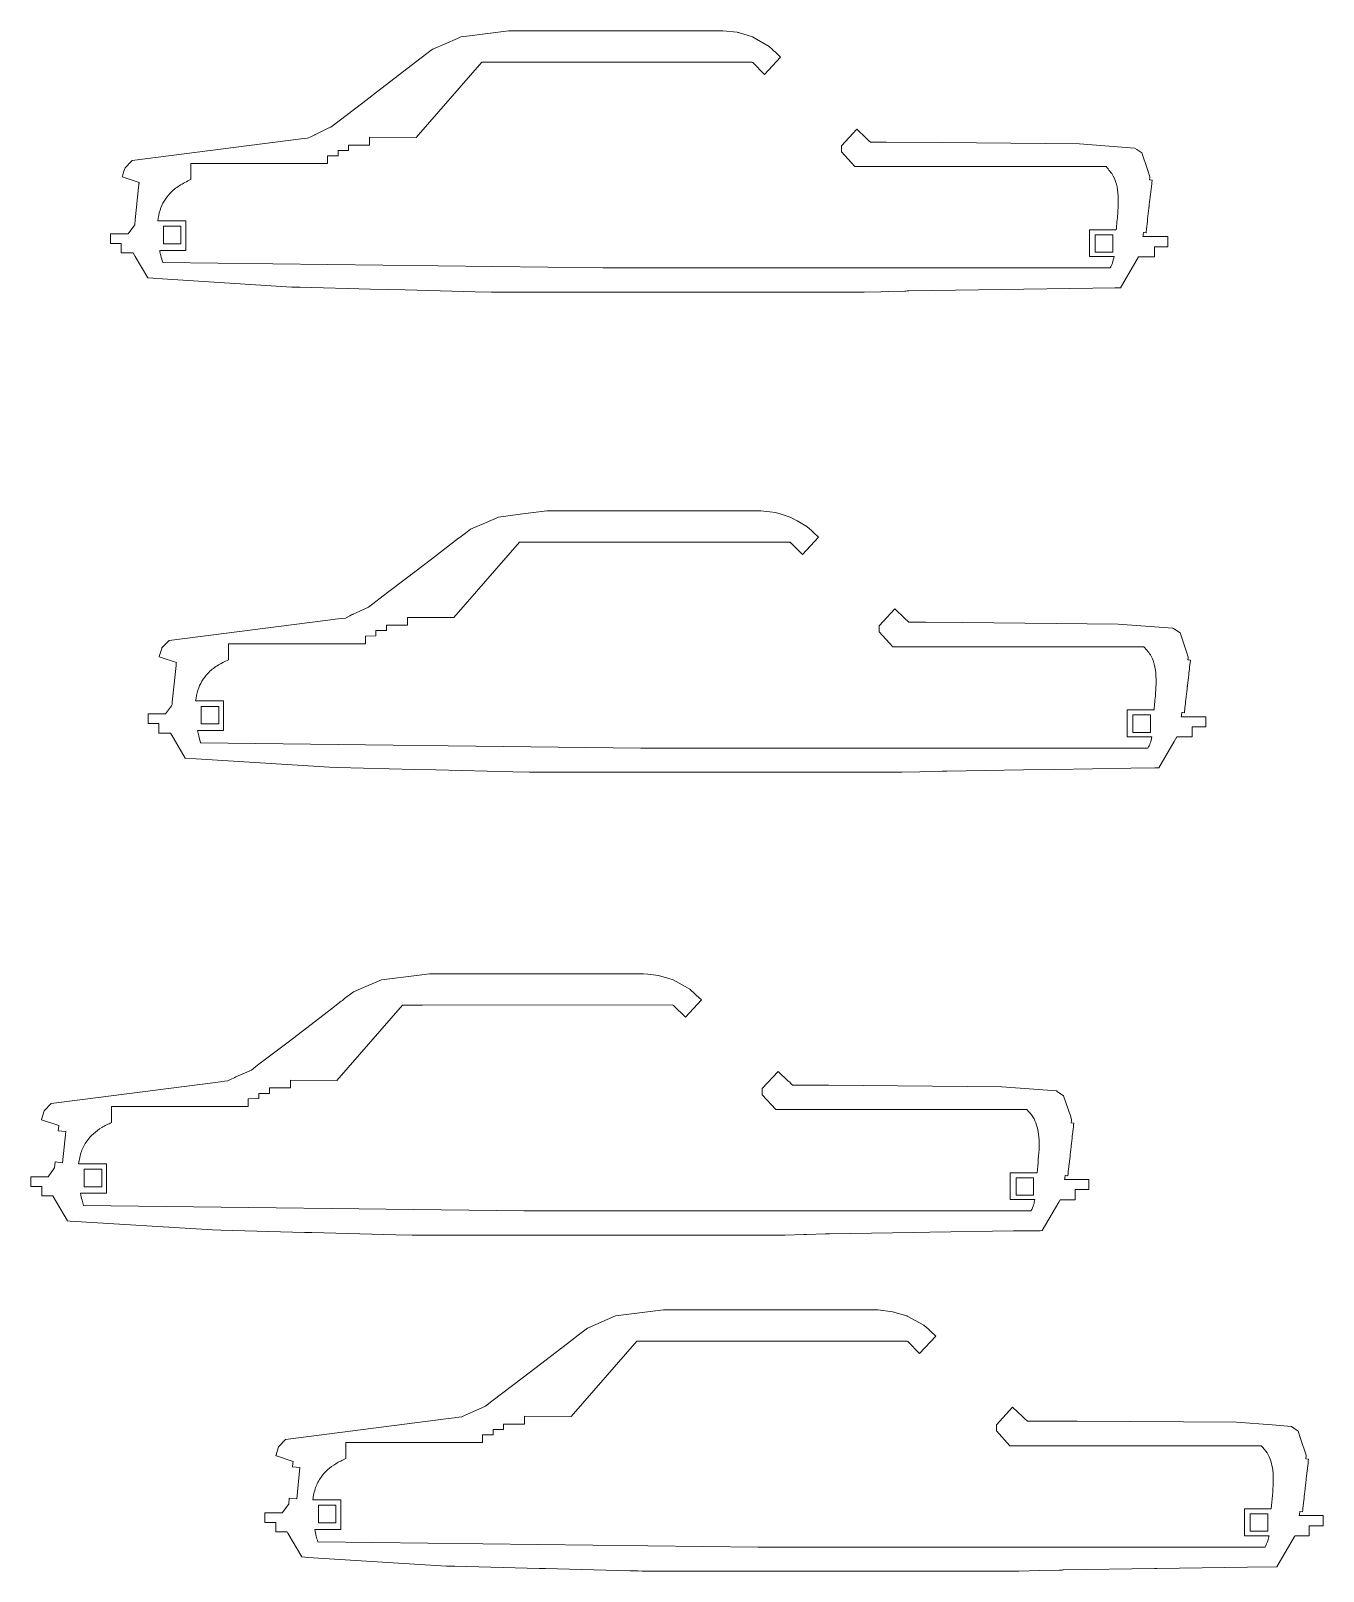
# Model space of a CAD drawing. Header units: millimetres. Extents: x -3396 to 75, y -180 to 2055.
# Drawn here: x -2399.3 to -2030.8, y 437 to 876.3 of the extents above; entities that cross this region are included whole.
import ezdxf

# ---------------------------------------------------------------- set-up
doc = ezdxf.new("R2010")
doc.units = ezdxf.units.MM

msp = doc.modelspace()

# ---------------------------------------------------------------- linework, layer by layer
at = {"color": 7, "linetype": 'Continuous', "lineweight": 15}
for p, q in [((-2276.71, 874.55), (-2277.71, 874.12)), ((-2275.05, 874.76), (-2276.71, 874.55)), ((-2262.98, 876.3), (-2275.05, 874.76)), ((-2201.96, 876.3), (-2262.98, 876.3)), ((-2201.96, 876.3), (-2197.94, 875.89)), ((-2197.73, 875.86), (-2197.94, 875.89)), ((-2197.53, 875.8), (-2197.73, 875.86)), ((-2197.53, 875.8), (-2193.54, 874.58)), ((-2193.09, 874.34), (-2193.54, 874.58)), ((-2193.09, 874.34), (-2188.82, 871.86)), ((-2285.13, 870.8), (-2287.61, 868.89)), ((-2284.72, 871.11), (-2285.13, 870.8)), ((-2277.71, 874.12), (-2284.72, 871.11)), ((-2187.76, 870.88), (-2188.82, 871.86)), ((-2187.61, 870.73), (-2187.76, 870.88)), ((-2187.01, 870.18), (-2187.61, 870.73)), ((-2186.93, 870.1), (-2187.01, 870.18)), ((-2187.01, 870.18), (-2187.01, 870.18)), ((-2185.52, 868.8), (-2186.93, 870.1)), ((-2288.05, 868.55), (-2300.73, 858.8)), ((-2289.47, 845.88), (-2270.73, 867.38)), ((-2288.05, 868.55), (-2287.99, 868.6)), ((-2287.99, 868.6), (-2287.61, 868.89)), ((-2270.73, 867.38), (-2265.06, 867.38)), ((-2193.85, 867.4), (-2265.06, 867.38)), ((-2190.09, 863.88), (-2193.49, 867.26)), ((-2190.09, 863.88), (-2185.52, 868.8)), ((-2304.66, 855.8), (-2302.96, 857.09)), ((-2300.73, 858.8), (-2302.96, 857.09)), ((-2313.81, 848.85), (-2304.66, 855.8)), ((-2317.92, 846.87), (-2314.96, 848.33)), ((-2314.96, 848.33), (-2314.55, 848.52)), ((-2313.81, 848.85), (-2314.55, 848.52)), ((-2163.84, 848.24), (-2168.2, 843.54)), ((-2163.84, 848.24), (-2161.21, 845.75)), ((-2370.44, 839.32), (-2329.66, 844.55)), ((-2329.66, 844.55), (-2322.21, 845.5)), ((-2320.5, 845.72), (-2322.21, 845.5)), ((-2320.5, 845.72), (-2320.14, 845.77)), ((-2319.72, 845.98), (-2320.14, 845.77)), ((-2319.72, 845.98), (-2318.39, 846.63)), ((-2318.27, 846.69), (-2318.39, 846.63)), ((-2317.92, 846.87), (-2318.27, 846.69)), ((-2308.73, 842.19), (-2308.73, 843.72)), ((-2308.73, 843.72), (-2302.73, 843.72)), ((-2302.73, 843.72), (-2302.73, 845.95)), ((-2302.73, 845.95), (-2289.47, 845.88)), ((-2168.2, 843.54), (-2168.2, 841.81)), ((-2161.07, 845.61), (-2161.21, 845.75)), ((-2160.73, 845.29), (-2161.07, 845.61)), ((-2160.48, 845.05), (-2160.73, 845.29)), ((-2159.94, 844.54), (-2160.48, 845.05)), ((-2159.94, 844.54), (-2158.98, 844.54)), ((-2158.98, 844.54), (-2155.3, 844.56)), ((-2139.46, 844.41), (-2155.3, 844.56)), ((-2139.46, 844.41), (-2100.27, 844.04)), ((-2100.27, 844.04), (-2084.65, 842.88)), ((-2370.73, 839.01), (-2370.44, 839.32)), ((-2314.73, 840.64), (-2311.73, 840.69)), ((-2314.73, 838.44), (-2314.73, 840.64)), ((-2311.73, 840.69), (-2311.73, 842.19)), ((-2311.73, 842.19), (-2308.73, 842.19)), ((-2168.2, 841.81), (-2164.34, 837.56)), ((-2084.65, 842.88), (-2083.93, 842.5)), ((-2082.54, 841.51), (-2083.93, 842.5)), ((-2082.54, 841.51), (-2080.9, 836.72)), ((-2373.26, 834.69), (-2373.2, 834.87)), ((-2372.87, 835.95), (-2373.2, 834.87)), ((-2372.87, 835.95), (-2372.53, 837.03)), ((-2372.53, 837.03), (-2372.47, 837.22)), ((-2372.47, 837.22), (-2370.73, 839.01)), ((-2353.73, 833.87), (-2353.73, 838.44)), ((-2353.73, 838.44), (-2314.73, 838.44)), ((-2164.34, 837.56), (-2092.73, 837.56)), ((-2080.9, 836.72), (-2080.24, 834.64)), ((-2372.74, 834.47), (-2373.26, 834.69)), ((-2368.45, 833.06), (-2372.74, 834.47)), ((-2368.61, 831.57), (-2369.56, 822.4)), ((-2368.61, 831.57), (-2368.58, 831.85)), ((-2368.58, 831.85), (-2368.55, 832.11)), ((-2368.55, 832.11), (-2368.52, 832.35)), ((-2368.52, 832.35), (-2368.51, 832.53)), ((-2368.51, 832.53), (-2368.49, 832.64)), ((-2368.49, 832.69), (-2368.48, 832.74)), ((-2368.49, 832.64), (-2368.49, 832.69)), ((-2368.45, 833.06), (-2368.48, 832.78)), ((-2368.48, 832.74), (-2368.48, 832.78)), ((-2080.27, 834.39), (-2080.34, 833.82)), ((-2080.34, 833.82), (-2080.11, 833.79)), ((-2080.24, 834.64), (-2080.27, 834.39)), ((-2080.11, 833.79), (-2079.6, 833.73)), ((-2079.98, 830.41), (-2080.07, 829.63)), ((-2079.89, 831.17), (-2079.98, 830.41)), ((-2079.81, 831.93), (-2079.89, 831.17)), ((-2079.72, 832.65), (-2079.81, 831.93)), ((-2079.71, 832.73), (-2079.72, 832.65)), ((-2079.7, 832.84), (-2079.71, 832.73)), ((-2079.69, 832.9), (-2079.7, 832.84)), ((-2079.68, 832.98), (-2079.69, 832.95)), ((-2079.69, 832.95), (-2079.69, 832.9)), ((-2079.68, 833), (-2079.66, 833.17)), ((-2079.68, 833), (-2079.68, 832.98)), ((-2079.62, 833.55), (-2079.66, 833.17)), ((-2079.62, 833.55), (-2079.6, 833.73)), ((-2080.49, 825.94), (-2080.5, 825.88)), ((-2080.48, 826.02), (-2080.49, 825.99)), ((-2080.49, 825.99), (-2080.49, 825.94)), ((-2080.48, 826.04), (-2080.46, 826.21)), ((-2080.48, 826.04), (-2080.48, 826.02)), ((-2080.46, 826.21), (-2080.44, 826.39)), ((-2080.43, 826.49), (-2080.44, 826.44)), ((-2080.44, 826.44), (-2080.44, 826.41)), ((-2080.44, 826.41), (-2080.44, 826.39)), ((-2080.42, 826.55), (-2080.43, 826.49)), ((-2080.41, 826.66), (-2080.42, 826.55)), ((-2080.4, 826.74), (-2080.41, 826.66)), ((-2080.32, 827.49), (-2080.4, 826.74)), ((-2080.23, 828.22), (-2080.32, 827.49)), ((-2080.15, 828.94), (-2080.23, 828.22)), ((-2080.07, 829.63), (-2080.15, 828.94)), ((-2369.66, 821.45), (-2369.64, 821.63)), ((-2369.64, 821.63), (-2369.61, 821.86)), ((-2369.61, 821.86), (-2369.59, 822.12)), ((-2369.56, 822.4), (-2369.59, 822.12)), ((-2355.13, 822.13), (-2363.14, 822.13)), ((-2355.13, 813.68), (-2355.13, 822.13)), ((-2080.95, 821.96), (-2081.03, 821.26)), ((-2080.87, 822.67), (-2080.95, 821.96)), ((-2080.78, 823.43), (-2080.87, 822.67)), ((-2080.69, 824.21), (-2080.78, 823.43)), ((-2080.61, 824.95), (-2080.69, 824.21)), ((-2080.52, 825.69), (-2080.61, 824.95)), ((-2080.51, 825.77), (-2080.52, 825.69)), ((-2080.5, 825.88), (-2080.51, 825.77)), ((-2376.58, 818.39), (-2372.24, 818.39)), ((-2376.58, 817.18), (-2376.58, 818.39)), ((-2376.58, 815.67), (-2376.58, 817.18)), ((-2372.24, 818.39), (-2371.55, 818.39)), ((-2371.55, 818.39), (-2369.99, 820.56)), ((-2369.99, 820.56), (-2369.71, 820.93)), ((-2369.68, 821.21), (-2369.71, 820.93)), ((-2369.68, 821.24), (-2369.67, 821.3)), ((-2369.68, 821.21), (-2369.68, 821.24)), ((-2369.67, 821.34), (-2369.66, 821.45)), ((-2369.67, 821.3), (-2369.67, 821.34)), ((-2361.54, 820.56), (-2361.54, 815.56)), ((-2356.54, 820.56), (-2361.54, 820.56)), ((-2356.54, 815.56), (-2356.54, 820.56)), ((-2089.84, 819.56), (-2097.47, 819.56)), ((-2097.47, 819.56), (-2097.47, 811.89)), ((-2090.83, 818.14), (-2095.83, 818.14)), ((-2095.83, 818.14), (-2095.83, 813.14)), ((-2090.83, 813.14), (-2090.83, 818.14)), ((-2082.17, 817.9), (-2082.23, 817.63)), ((-2075.08, 817.63), (-2082.23, 817.63)), ((-2082.16, 817.97), (-2082.17, 817.9)), ((-2082.16, 817.97), (-2082.14, 818.15)), ((-2082.13, 818.22), (-2082.14, 818.15)), ((-2082.06, 818.79), (-2082.13, 818.23)), ((-2082.13, 818.23), (-2082.13, 818.22)), ((-2081.83, 818.76), (-2082.06, 818.79)), ((-2081.32, 818.7), (-2081.83, 818.76)), ((-2081.32, 818.7), (-2081.3, 818.88)), ((-2081.26, 819.25), (-2081.3, 818.88)), ((-2081.26, 819.25), (-2081.24, 819.43)), ((-2081.23, 819.53), (-2081.24, 819.48)), ((-2081.24, 819.48), (-2081.24, 819.45)), ((-2081.24, 819.45), (-2081.24, 819.43)), ((-2081.22, 819.59), (-2081.23, 819.53)), ((-2081.21, 819.7), (-2081.22, 819.59)), ((-2081.2, 819.78), (-2081.21, 819.7)), ((-2081.12, 820.51), (-2081.2, 819.78)), ((-2081.03, 821.26), (-2081.12, 820.51)), ((-2075.08, 817.63), (-2075.08, 815.48)), ((-2373.58, 815.67), (-2376.58, 815.67)), ((-2373.58, 812.95), (-2373.58, 815.67)), ((-2370.14, 812.95), (-2373.58, 812.95)), ((-2369.55, 811.95), (-2370.14, 812.95)), ((-2362.58, 813.68), (-2355.13, 813.68)), ((-2361.54, 815.56), (-2356.54, 815.56)), ((-2095.83, 813.14), (-2090.83, 813.14)), ((-2078.94, 814.74), (-2078.94, 811.86)), ((-2075.08, 814.74), (-2078.94, 814.74)), ((-2075.08, 815.48), (-2075.08, 814.74)), ((-2369.55, 811.95), (-2365.97, 805.81)), ((-2236.21, 808.66), (-2361.71, 810.18)), ((-2091.56, 808.66), (-2236.21, 808.66)), ((-2097.47, 811.89), (-2090.46, 811.89)), ((-2084.54, 810.02), (-2088.6, 803.03)), ((-2083.47, 811.86), (-2084.54, 810.02)), ((-2083.47, 811.86), (-2078.94, 811.86)), ((-2360.4, 805.45), (-2365.97, 805.81)), ((-2324.92, 803.22), (-2360.4, 805.45)), ((-2324.92, 803.22), (-2322.53, 803.16)), ((-2302.51, 802.65), (-2322.53, 803.16)), ((-2302.51, 802.65), (-2292.58, 802.39)), ((-2272.63, 801.88), (-2292.58, 802.39)), ((-2272.63, 801.88), (-2267.93, 801.76)), ((-2161.71, 801.76), (-2267.93, 801.76)), ((-2161.71, 801.76), (-2156.98, 801.9)), ((-2156.98, 801.9), (-2154.85, 801.95)), ((-2150.13, 802.08), (-2154.85, 801.95)), ((-2150.13, 802.08), (-2149.84, 802.09)), ((-2149.84, 802.09), (-2149.43, 802.1)), ((-2149.43, 802.1), (-2149.31, 802.1)), ((-2149.09, 802.1), (-2149.31, 802.1)), ((-2149.09, 802.1), (-2148.92, 802.11)), ((-2129.12, 802.42), (-2148.92, 802.11)), ((-2116.17, 802.63), (-2129.12, 802.42)), ((-2116.17, 802.63), (-2096.46, 802.94)), ((-2090.21, 803), (-2096.46, 802.94)), ((-2090.21, 803), (-2088.6, 803.03)), ((-2259.75, 738.41), (-2265.96, 737.61)), ((-2252.22, 739.37), (-2259.75, 738.41)), ((-2191.2, 739.37), (-2252.22, 739.37)), ((-2191.2, 739.37), (-2188.58, 739.1)), ((-2186.98, 738.89), (-2188.58, 739.1)), ((-2185.4, 738.42), (-2186.98, 738.89)), ((-2185.4, 738.42), (-2182.78, 737.62)), ((-2273.97, 734.17), (-2275.41, 733.06)), ((-2269.67, 736.02), (-2273.97, 734.17)), ((-2265.96, 737.61), (-2269.67, 736.02)), ((-2180.82, 736.56), (-2182.78, 737.62)), ((-2180.82, 736.56), (-2178.02, 734.93)), ((-2177.32, 734.28), (-2178.02, 734.93)), ((-2176.85, 733.84), (-2177.32, 734.28)), ((-2176.46, 733.48), (-2176.85, 733.84)), ((-2277.36, 731.57), (-2285.1, 725.62)), ((-2278.68, 708.95), (-2259.94, 730.44)), ((-2277.36, 731.57), (-2277.16, 731.72)), ((-2277.16, 731.72), (-2276.93, 731.9)), ((-2275.41, 733.06), (-2276.93, 731.9)), ((-2259.94, 730.44), (-2254.27, 730.44)), ((-2183.06, 730.46), (-2254.27, 730.44)), ((-2179.31, 726.94), (-2182.71, 730.32)), ((-2179.31, 726.94), (-2174.73, 731.87)), ((-2176.18, 733.22), (-2176.46, 733.48)), ((-2176.46, 733.48), (-2176.46, 733.48)), ((-2174.73, 731.87), (-2176.18, 733.22)), ((-2285.1, 725.62), (-2292.21, 720.15)), ((-2297.6, 716.06), (-2292.21, 720.15)), ((-2303.06, 711.91), (-2305.28, 710.91)), ((-2303.06, 711.91), (-2297.6, 716.06)), ((-2359.9, 702.38), (-2316.07, 708)), ((-2316.07, 708), (-2311.67, 708.56)), ((-2310.66, 708.69), (-2311.67, 708.56)), ((-2310.66, 708.69), (-2309.6, 708.83)), ((-2308.35, 709.45), (-2309.6, 708.83)), ((-2308.35, 709.45), (-2307.85, 709.7)), ((-2307.47, 709.88), (-2307.85, 709.7)), ((-2307.37, 709.93), (-2307.47, 709.88)), ((-2307.37, 709.93), (-2306.53, 710.35)), ((-2306.53, 710.35), (-2305.28, 710.91)), ((-2291.94, 706.79), (-2291.94, 709.01)), ((-2291.94, 709.01), (-2278.68, 708.95)), ((-2152.96, 711.41), (-2157.41, 706.61)), ((-2152.96, 711.41), (-2150.2, 708.79)), ((-2150.11, 708.7), (-2150.2, 708.79)), ((-2149.72, 708.34), (-2150.11, 708.7)), ((-2149.56, 708.18), (-2149.72, 708.34)), ((-2148.95, 707.6), (-2149.56, 708.18)), ((-2148.95, 707.6), (-2148.3, 707.61)), ((-2148.3, 707.61), (-2144.16, 707.62)), ((-2133.6, 707.53), (-2144.16, 707.62)), ((-2133.6, 707.53), (-2089.3, 707.1)), ((-2303.94, 703.7), (-2300.94, 703.75)), ((-2303.94, 701.51), (-2303.94, 703.7)), ((-2300.94, 703.75), (-2300.94, 705.26)), ((-2300.94, 705.26), (-2297.94, 705.26)), ((-2297.94, 705.26), (-2297.94, 706.79)), ((-2297.94, 706.79), (-2291.94, 706.79)), ((-2157.41, 706.61), (-2157.41, 704.87)), ((-2157.41, 704.87), (-2153.56, 700.62)), ((-2089.3, 707.1), (-2073.68, 705.94)), ((-2073.68, 705.94), (-2073.21, 705.69)), ((-2071.64, 704.57), (-2073.21, 705.69)), ((-2071.64, 704.57), (-2069.79, 699.15)), ((-2362.33, 699.02), (-2362.69, 697.86)), ((-2362.33, 699.02), (-2361.96, 700.18)), ((-2361.96, 700.18), (-2361.93, 700.28)), ((-2361.93, 700.28), (-2360.06, 702.21)), ((-2360.06, 702.21), (-2359.9, 702.38)), ((-2342.94, 696.94), (-2342.94, 701.51)), ((-2342.94, 701.51), (-2303.94, 701.51)), ((-2153.56, 700.62), (-2081.94, 700.62)), ((-2069.79, 699.15), (-2069.33, 697.71)), ((-2362.72, 697.76), (-2362.69, 697.86)), ((-2362.43, 697.63), (-2362.72, 697.76)), ((-2357.82, 696.11), (-2362.43, 697.63)), ((-2357.91, 695.27), (-2358.99, 684.81)), ((-2357.91, 695.27), (-2357.89, 695.43)), ((-2357.89, 695.43), (-2357.88, 695.58)), ((-2357.88, 695.58), (-2357.86, 695.71)), ((-2357.86, 695.71), (-2357.85, 695.81)), ((-2357.85, 695.88), (-2357.84, 695.91)), ((-2357.85, 695.81), (-2357.85, 695.88)), ((-2357.82, 696.11), (-2357.84, 695.95)), ((-2357.84, 695.93), (-2357.84, 695.95)), ((-2357.84, 695.91), (-2357.84, 695.93)), ((-2069.35, 697.53), (-2069.42, 696.89)), ((-2069.42, 696.89), (-2069.26, 696.87)), ((-2069.33, 697.71), (-2069.35, 697.53)), ((-2069.26, 696.87), (-2068.68, 696.79)), ((-2068.97, 694.23), (-2069.1, 693.18)), ((-2068.92, 694.69), (-2068.97, 694.23)), ((-2068.81, 695.71), (-2068.92, 694.69)), ((-2068.78, 695.93), (-2068.81, 695.71)), ((-2068.77, 696), (-2068.78, 695.93)), ((-2068.76, 696.08), (-2068.77, 696.05)), ((-2068.77, 696.05), (-2068.77, 696)), ((-2068.76, 696.12), (-2068.74, 696.24)), ((-2068.76, 696.12), (-2068.76, 696.1)), ((-2068.76, 696.1), (-2068.76, 696.08)), ((-2068.7, 696.67), (-2068.74, 696.24)), ((-2068.7, 696.67), (-2068.68, 696.79)), ((-2069.48, 689.81), (-2069.49, 689.73)), ((-2069.43, 690.26), (-2069.48, 689.81)), ((-2069.31, 691.28), (-2069.43, 690.26)), ((-2069.26, 691.73), (-2069.31, 691.28)), ((-2069.15, 692.71), (-2069.26, 691.73)), ((-2069.1, 693.18), (-2069.15, 692.71)), ((-2069.95, 685.75), (-2070.06, 684.76)), ((-2069.9, 686.2), (-2069.95, 685.75)), ((-2069.77, 687.27), (-2069.9, 686.2)), ((-2069.72, 687.72), (-2069.77, 687.27)), ((-2069.6, 688.75), (-2069.72, 687.72)), ((-2069.59, 688.82), (-2069.6, 688.75)), ((-2069.58, 688.97), (-2069.59, 688.82)), ((-2069.57, 689.04), (-2069.58, 688.97)), ((-2069.56, 689.12), (-2069.57, 689.09)), ((-2069.57, 689.09), (-2069.57, 689.04)), ((-2069.56, 689.16), (-2069.54, 689.28)), ((-2069.56, 689.16), (-2069.56, 689.14)), ((-2069.56, 689.14), (-2069.56, 689.12)), ((-2069.54, 689.28), (-2069.53, 689.4)), ((-2069.52, 689.47), (-2069.53, 689.43)), ((-2069.53, 689.43), (-2069.53, 689.41)), ((-2069.53, 689.41), (-2069.53, 689.4)), ((-2069.51, 689.59), (-2069.52, 689.51)), ((-2069.52, 689.51), (-2069.52, 689.47)), ((-2069.49, 689.73), (-2069.51, 689.59)), ((-2365.88, 681.46), (-2361.4, 681.46)), ((-2365.88, 680.78), (-2365.88, 681.46)), ((-2361.4, 681.46), (-2360.91, 681.46)), ((-2360.91, 681.46), (-2359.24, 683.78)), ((-2359.24, 683.78), (-2359.08, 683.98)), ((-2359.06, 684.14), (-2359.08, 683.98)), ((-2359.06, 684.22), (-2359.05, 684.28)), ((-2359.06, 684.19), (-2359.06, 684.22)), ((-2359.06, 684.16), (-2359.06, 684.19)), ((-2359.06, 684.14), (-2359.06, 684.16)), ((-2359.05, 684.28), (-2359.04, 684.37)), ((-2359.04, 684.37), (-2359.03, 684.5)), ((-2359.03, 684.5), (-2359.01, 684.65)), ((-2358.99, 684.81), (-2359.01, 684.65)), ((-2344.35, 685.19), (-2352.35, 685.19)), ((-2350.76, 683.63), (-2350.76, 678.63)), ((-2345.76, 683.63), (-2350.76, 683.63)), ((-2345.76, 678.63), (-2345.76, 683.63)), ((-2344.35, 676.74), (-2344.35, 685.19)), ((-2079.05, 682.62), (-2086.69, 682.62)), ((-2086.69, 682.62), (-2086.69, 674.95)), ((-2080.05, 681.21), (-2085.05, 681.21)), ((-2085.05, 681.21), (-2085.05, 676.21)), ((-2080.05, 676.21), (-2080.05, 681.21)), ((-2071.25, 680.99), (-2071.31, 680.69)), ((-2071.24, 681.04), (-2071.25, 680.99)), ((-2071.24, 681.04), (-2071.23, 681.16)), ((-2071.22, 681.21), (-2071.23, 681.16)), ((-2071.14, 681.86), (-2071.22, 681.22)), ((-2071.22, 681.22), (-2071.22, 681.21)), ((-2070.98, 681.84), (-2071.14, 681.86)), ((-2070.41, 681.76), (-2070.98, 681.84)), ((-2070.41, 681.76), (-2070.39, 681.88)), ((-2070.34, 682.32), (-2070.39, 681.88)), ((-2070.34, 682.32), (-2070.33, 682.44)), ((-2070.32, 682.48), (-2070.33, 682.45)), ((-2070.33, 682.45), (-2070.33, 682.44)), ((-2070.31, 682.55), (-2070.32, 682.51)), ((-2070.32, 682.51), (-2070.32, 682.48)), ((-2070.29, 682.77), (-2070.31, 682.63)), ((-2070.31, 682.63), (-2070.31, 682.55)), ((-2070.28, 682.85), (-2070.29, 682.77)), ((-2070.23, 683.29), (-2070.28, 682.85)), ((-2070.11, 684.32), (-2070.23, 683.29)), ((-2070.06, 684.76), (-2070.11, 684.32)), ((-2365.88, 678.73), (-2365.88, 680.78)), ((-2362.82, 678.73), (-2365.88, 678.73)), ((-2362.82, 676.01), (-2362.82, 678.73)), ((-2351.79, 676.74), (-2344.35, 676.74)), ((-2350.76, 678.63), (-2345.76, 678.63)), ((-2064.28, 680.69), (-2071.31, 680.69)), ((-2068.18, 677.8), (-2068.18, 674.92)), ((-2064.28, 677.8), (-2068.18, 677.8)), ((-2064.28, 680.69), (-2064.28, 678.32)), ((-2064.28, 678.32), (-2064.28, 677.8)), ((-2359.49, 676.01), (-2362.82, 676.01)), ((-2359.16, 675.45), (-2359.49, 676.01)), ((-2359.16, 675.45), (-2355.33, 668.88)), ((-2225.43, 671.72), (-2350.93, 673.24)), ((-2086.69, 674.95), (-2079.67, 674.95)), ((-2085.05, 676.21), (-2080.05, 676.21)), ((-2073.3, 673.63), (-2077.68, 666.09)), ((-2072.55, 674.92), (-2073.3, 673.63)), ((-2072.55, 674.92), (-2068.18, 674.92)), ((-2352.19, 668.67), (-2355.33, 668.88)), ((-2314.16, 666.28), (-2352.19, 668.67)), ((-2080.78, 671.72), (-2225.43, 671.72)), ((-2311.78, 666.22), (-2314.16, 666.28)), ((-2289.81, 665.66), (-2311.78, 666.22)), ((-2289.81, 665.66), (-2283.8, 665.51)), ((-2261.88, 664.95), (-2283.8, 665.51)), ((-2257.17, 664.83), (-2261.88, 664.95)), ((-2150.96, 664.83), (-2257.17, 664.83)), ((-2150.96, 664.83), (-2145.88, 664.97)), ((-2145.88, 664.97), (-2144.45, 665.01)), ((-2139.37, 665.15), (-2144.45, 665.01)), ((-2139.37, 665.15), (-2139.06, 665.15)), ((-2139.06, 665.15), (-2138.67, 665.16)), ((-2138.67, 665.16), (-2138.59, 665.16)), ((-2138.35, 665.17), (-2138.59, 665.16)), ((-2138.35, 665.17), (-2138.17, 665.17)), ((-2116.32, 665.52), (-2138.17, 665.17)), ((-2107.49, 665.66), (-2116.32, 665.52)), ((-2107.49, 665.66), (-2085.71, 666)), ((-2078.8, 666.07), (-2085.71, 666)), ((-2078.8, 666.07), (-2077.68, 666.09)), ((-2299.35, 605.62), (-2288.6, 606.99)), ((-2288.6, 606.99), (-2285.62, 607.37)), ((-2285.62, 607.37), (-2224.6, 607.37)), ((-2224.6, 607.37), (-2223.38, 607.25)), ((-2223.38, 607.25), (-2220.37, 606.87)), ((-2220.37, 606.87), (-2217.41, 605.98)), ((-2309.85, 600.27), (-2307.36, 602.18)), ((-2307.36, 602.18), (-2305.78, 602.86)), ((-2305.78, 602.86), (-2299.35, 605.62)), ((-2217.41, 605.98), (-2216.18, 605.6)), ((-2216.18, 605.6), (-2212.71, 603.72)), ((-2212.71, 603.72), (-2211.37, 602.94)), ((-2211.37, 602.94), (-2211.03, 602.63)), ((-2211.03, 602.63), (-2210.24, 601.89)), ((-2210.24, 601.89), (-2210.05, 601.72)), ((-2313.62, 597.37), (-2310.82, 599.52)), ((-2293.31, 598.45), (-2312.05, 576.95)), ((-2310.82, 599.52), (-2310.48, 599.78)), ((-2310.48, 599.78), (-2310.4, 599.85)), ((-2310.4, 599.85), (-2309.85, 600.27)), ((-2287.64, 598.45), (-2293.31, 598.45)), ((-2287.64, 598.45), (-2216.42, 598.47)), ((-2216.07, 598.32), (-2212.67, 594.95)), ((-2208.08, 599.89), (-2212.67, 594.95)), ((-2210.05, 601.72), (-2209.57, 601.27)), ((-2210.05, 601.72), (-2210.05, 601.72)), ((-2209.57, 601.27), (-2208.08, 599.89)), ((-2325.61, 588.16), (-2313.62, 597.37)), ((-2334.68, 581.26), (-2325.61, 588.16)), ((-2340.16, 578.25), (-2336.45, 579.92)), ((-2336.45, 579.92), (-2334.68, 581.26)), ((-2393.5, 570.39), (-2346.63, 576.39)), ((-2346.63, 576.39), (-2345.27, 576.57)), ((-2345.27, 576.57), (-2344.96, 576.61)), ((-2344.96, 576.61), (-2343.2, 576.84)), ((-2343.2, 576.84), (-2342.24, 577.31)), ((-2342.24, 577.31), (-2341.37, 577.7)), ((-2341.37, 577.7), (-2341.14, 577.8)), ((-2341.14, 577.8), (-2340.85, 577.94)), ((-2340.85, 577.94), (-2340.16, 578.25)), ((-2325.31, 577.02), (-2325.31, 574.79)), ((-2312.05, 576.95), (-2325.31, 577.02)), ((-2190.77, 574.61), (-2186.22, 579.52)), ((-2186.22, 579.52), (-2183.33, 576.78)), ((-2183.33, 576.78), (-2183.29, 576.73)), ((-2183.29, 576.73), (-2182.85, 576.33)), ((-2182.85, 576.33), (-2182.78, 576.25)), ((-2182.78, 576.25), (-2182.1, 575.61)), ((-2182.1, 575.61), (-2181.78, 575.61)), ((-2181.78, 575.61), (-2177.16, 575.63)), ((-2177.16, 575.63), (-2171.88, 575.58)), ((-2171.88, 575.58), (-2122.47, 575.11)), ((-2334.31, 571.75), (-2337.31, 571.71)), ((-2337.31, 571.71), (-2337.31, 569.51)), ((-2334.31, 573.26), (-2334.31, 571.75)), ((-2331.31, 573.26), (-2334.31, 573.26)), ((-2331.31, 574.79), (-2331.31, 573.26)), ((-2325.31, 574.79), (-2331.31, 574.79)), ((-2190.77, 572.87), (-2190.77, 574.61)), ((-2186.92, 568.63), (-2190.77, 572.87)), ((-2122.47, 575.11), (-2106.85, 573.94)), ((-2106.85, 573.94), (-2106.63, 573.83)), ((-2106.63, 573.83), (-2104.88, 572.58)), ((-2104.88, 572.58), (-2102.81, 566.53)), ((-2396.32, 565.78), (-2395.93, 567.02)), ((-2395.93, 567.02), (-2395.54, 568.26)), ((-2395.54, 568.29), (-2393.54, 570.35)), ((-2395.54, 568.26), (-2395.54, 568.29)), ((-2393.54, 570.35), (-2393.5, 570.39)), ((-2376.31, 569.51), (-2376.31, 564.94)), ((-2337.31, 569.51), (-2376.31, 569.51)), ((-2115.31, 568.63), (-2186.92, 568.63)), ((-2396.32, 565.76), (-2396.32, 565.78)), ((-2396.26, 565.73), (-2396.32, 565.76)), ((-2391.34, 564.11), (-2396.26, 565.73)), ((-2391.49, 562.59), (-2391.36, 563.92)), ((-2389.36, 562.37), (-2391.49, 562.59)), ((-2391.36, 563.92), (-2391.35, 563.96)), ((-2391.35, 564.02), (-2391.34, 564.05)), ((-2391.35, 563.99), (-2391.35, 564.02)), ((-2391.35, 563.96), (-2391.35, 563.99)), ((-2391.34, 564.07), (-2391.34, 564.11)), ((-2391.34, 564.07), (-2391.34, 564.07)), ((-2391.34, 564.06), (-2391.34, 564.07)), ((-2391.34, 564.05), (-2391.34, 564.06)), ((-2390.29, 553.48), (-2389.36, 562.37)), ((-2102.81, 566.53), (-2102.55, 565.71)), ((-2102.57, 565.61), (-2102.65, 564.89)), ((-2102.65, 564.89), (-2102.56, 564.88)), ((-2102.55, 565.71), (-2102.57, 565.61)), ((-2102.56, 564.88), (-2101.91, 564.8)), ((-2102.19, 562.41), (-2102.2, 562.24)), ((-2102.03, 563.71), (-2102.19, 562.41)), ((-2101.99, 564.07), (-2102.03, 563.77)), ((-2102.03, 563.77), (-2102.03, 563.71)), ((-2101.98, 564.14), (-2101.99, 564.11)), ((-2101.99, 564.11), (-2101.99, 564.07)), ((-2101.97, 564.24), (-2101.98, 564.18)), ((-2101.98, 564.18), (-2101.98, 564.17)), ((-2101.98, 564.17), (-2101.98, 564.15)), ((-2101.98, 564.15), (-2101.98, 564.14)), ((-2101.92, 564.73), (-2101.97, 564.24)), ((-2101.91, 564.8), (-2101.92, 564.73)), ((-2102.69, 557.98), (-2102.71, 557.81)), ((-2102.54, 559.29), (-2102.69, 557.98)), ((-2102.52, 559.45), (-2102.54, 559.29)), ((-2102.38, 560.74), (-2102.52, 559.45)), ((-2102.36, 560.91), (-2102.38, 560.74)), ((-2102.2, 562.24), (-2102.36, 560.91)), ((-2392.58, 552.16), (-2392.42, 553.71)), ((-2392.42, 553.71), (-2390.29, 553.48)), ((-2103.17, 553.78), (-2103.32, 552.48)), ((-2103.16, 553.93), (-2103.17, 553.78)), ((-2103, 555.28), (-2103.16, 553.93)), ((-2102.98, 555.43), (-2103, 555.28)), ((-2102.83, 556.75), (-2102.98, 555.43)), ((-2102.8, 557.03), (-2102.83, 556.8)), ((-2102.83, 556.8), (-2102.83, 556.75)), ((-2102.79, 557.11), (-2102.8, 557.03)), ((-2102.78, 557.18), (-2102.79, 557.15)), ((-2102.79, 557.15), (-2102.79, 557.11)), ((-2102.77, 557.28), (-2102.78, 557.22)), ((-2102.78, 557.22), (-2102.78, 557.21)), ((-2102.78, 557.21), (-2102.78, 557.19)), ((-2102.78, 557.19), (-2102.78, 557.18)), ((-2102.76, 557.35), (-2102.77, 557.28)), ((-2102.75, 557.46), (-2102.76, 557.41)), ((-2102.76, 557.41), (-2102.76, 557.39)), ((-2102.76, 557.39), (-2102.76, 557.37)), ((-2102.76, 557.37), (-2102.76, 557.36)), ((-2102.76, 557.36), (-2102.76, 557.35)), ((-2102.74, 557.54), (-2102.75, 557.46)), ((-2102.72, 557.76), (-2102.74, 557.54)), ((-2102.71, 557.81), (-2102.72, 557.76)), ((-2399.33, 549.46), (-2394.38, 549.46)), ((-2399.33, 549.32), (-2399.33, 549.46)), ((-2399.33, 546.74), (-2399.33, 549.32)), ((-2394.41, 549.46), (-2392.63, 551.93)), ((-2394.38, 549.46), (-2394.41, 549.46)), ((-2392.63, 551.93), (-2392.6, 551.98)), ((-2392.6, 551.98), (-2392.59, 552.01)), ((-2392.59, 552.06), (-2392.58, 552.09)), ((-2392.59, 552.04), (-2392.59, 552.06)), ((-2392.59, 552.03), (-2392.59, 552.04)), ((-2392.59, 552.02), (-2392.59, 552.03)), ((-2392.59, 552.02), (-2392.59, 552.02)), ((-2392.59, 552.01), (-2392.59, 552.02)), ((-2392.58, 552.13), (-2392.58, 552.16)), ((-2392.58, 552.09), (-2392.58, 552.13)), ((-2377.71, 553.2), (-2385.72, 553.2)), ((-2384.12, 551.63), (-2384.12, 546.63)), ((-2379.12, 551.63), (-2384.12, 551.63)), ((-2379.12, 546.63), (-2379.12, 551.63)), ((-2377.71, 544.75), (-2377.71, 553.2)), ((-2112.41, 550.63), (-2120.05, 550.63)), ((-2120.05, 550.63), (-2120.05, 542.96)), ((-2113.41, 549.21), (-2118.41, 549.21)), ((-2118.41, 549.21), (-2118.41, 544.21)), ((-2113.41, 544.21), (-2113.41, 549.21)), ((-2104.37, 549.86), (-2104.46, 549.14)), ((-2104.28, 549.85), (-2104.37, 549.86)), ((-2103.64, 549.77), (-2104.28, 549.85)), ((-2103.63, 549.84), (-2103.64, 549.77)), ((-2103.57, 550.32), (-2103.63, 549.84)), ((-2103.56, 550.39), (-2103.57, 550.32)), ((-2103.55, 550.5), (-2103.56, 550.45)), ((-2103.56, 550.45), (-2103.56, 550.43)), ((-2103.56, 550.43), (-2103.56, 550.41)), ((-2103.56, 550.41), (-2103.56, 550.4)), ((-2103.56, 550.4), (-2103.56, 550.39)), ((-2103.54, 550.58), (-2103.55, 550.5)), ((-2103.52, 550.8), (-2103.54, 550.58)), ((-2103.51, 550.85), (-2103.52, 550.8)), ((-2103.49, 551), (-2103.51, 550.85)), ((-2103.34, 552.33), (-2103.49, 551)), ((-2103.32, 552.48), (-2103.34, 552.33)), ((-2396.22, 546.74), (-2399.33, 546.74)), ((-2396.22, 544.02), (-2396.22, 546.74)), ((-2384.12, 546.63), (-2379.12, 546.63)), ((-2104.47, 549.01), (-2104.54, 548.7)), ((-2104.54, 548.7), (-2097.62, 548.7)), ((-2104.46, 549.11), (-2104.47, 549.04)), ((-2104.47, 549.04), (-2104.47, 549.01)), ((-2104.46, 549.14), (-2104.46, 549.11)), ((-2104.46, 549.14), (-2104.46, 549.14)), ((-2101.58, 545.81), (-2101.58, 542.93)), ((-2097.62, 545.81), (-2101.58, 545.81)), ((-2097.62, 548.7), (-2097.62, 546.1)), ((-2097.62, 546.1), (-2097.62, 545.81)), ((-2393, 544.02), (-2396.22, 544.02)), ((-2392.92, 543.89), (-2393, 544.02)), ((-2388.83, 536.88), (-2392.92, 543.89)), ((-2385.16, 544.75), (-2377.71, 544.75)), ((-2384.29, 541.25), (-2258.79, 539.73)), ((-2120.05, 542.96), (-2113.03, 542.96)), ((-2118.41, 544.21), (-2113.41, 544.21)), ((-2106.21, 542.19), (-2110.91, 534.1)), ((-2105.8, 542.9), (-2106.21, 542.19)), ((-2104.99, 542.93), (-2105.8, 542.9)), ((-2101.58, 542.93), (-2104.99, 542.93)), ((-2388.12, 536.84), (-2388.83, 536.88)), ((-2347.56, 534.29), (-2388.12, 536.84)), ((-2258.79, 539.73), (-2114.14, 539.73)), ((-2345.17, 534.23), (-2347.56, 534.29)), ((-2321.26, 533.61), (-2345.17, 534.23)), ((-2319.17, 533.56), (-2321.26, 533.61)), ((-2295.27, 532.95), (-2319.17, 533.56)), ((-2290.57, 532.83), (-2295.27, 532.95)), ((-2184.35, 532.83), (-2290.57, 532.83)), ((-2178.92, 532.98), (-2184.35, 532.83)), ((-2178.19, 533), (-2178.92, 532.98)), ((-2172.76, 533.15), (-2178.19, 533)), ((-2172.44, 533.16), (-2172.76, 533.15)), ((-2172.07, 533.17), (-2172.44, 533.16)), ((-2172.03, 533.17), (-2172.07, 533.17)), ((-2171.76, 533.17), (-2172.03, 533.17)), ((-2171.56, 533.17), (-2171.76, 533.17)), ((-2147.67, 533.55), (-2171.56, 533.17)), ((-2142.95, 533.63), (-2147.67, 533.55)), ((-2119.1, 534.01), (-2142.95, 533.63)), ((-2111.53, 534.09), (-2119.1, 534.01)), ((-2110.91, 534.1), (-2111.53, 534.09)), ((-2232.61, 509.77), (-2240.62, 506.33)), ((-2220.49, 511.31), (-2232.61, 509.77)), ((-2218.88, 511.52), (-2220.49, 511.31)), ((-2157.85, 511.52), (-2218.88, 511.52)), ((-2157.67, 511.5), (-2157.85, 511.52)), ((-2153.63, 510.99), (-2157.67, 511.5)), ((-2149.58, 509.77), (-2153.63, 510.99)), ((-2149.43, 509.73), (-2149.58, 509.77)), ((-2144.71, 507.16), (-2149.43, 509.73)), ((-2240.62, 506.33), (-2243.25, 504.31)), ((-2144.59, 507.09), (-2144.71, 507.16)), ((-2144.55, 507.06), (-2144.59, 507.09)), ((-2143.5, 506.08), (-2144.55, 507.06)), ((-2143.48, 506.06), (-2143.5, 506.08)), ((-2142.83, 505.46), (-2143.48, 506.06)), ((-2141.3, 504.04), (-2142.83, 505.46)), ((-2246.29, 501.96), (-2258.86, 492.31)), ((-2244.08, 503.66), (-2246.29, 501.96)), ((-2226.53, 502.6), (-2245.27, 481.1)), ((-2243.73, 503.94), (-2244.08, 503.66)), ((-2243.66, 503.99), (-2243.73, 503.94)), ((-2243.25, 504.31), (-2243.66, 503.99)), ((-2220.86, 502.6), (-2226.53, 502.6)), ((-2220.86, 502.6), (-2149.65, 502.62)), ((-2149.3, 502.47), (-2145.89, 499.09)), ((-2141.3, 504.04), (-2145.89, 499.09)), ((-2258.86, 492.31), (-2267.83, 485.49)), ((-2269.71, 484.06), (-2273.32, 482.44)), ((-2267.83, 485.49), (-2269.71, 484.06)), ((-2124, 478.76), (-2119.4, 483.73)), ((-2116.46, 481.01), (-2119.4, 483.73)), ((-2280.22, 480.5), (-2326.67, 474.53)), ((-2278.51, 480.72), (-2280.22, 480.5)), ((-2278.13, 480.77), (-2278.51, 480.72)), ((-2276.44, 480.98), (-2278.13, 480.77)), ((-2275.31, 481.54), (-2276.44, 480.98)), ((-2274.63, 481.85), (-2275.31, 481.54)), ((-2274.36, 481.97), (-2274.63, 481.85)), ((-2274.11, 482.08), (-2274.36, 481.97)), ((-2273.32, 482.44), (-2274.11, 482.08)), ((-2264.53, 478.94), (-2264.53, 477.41)), ((-2258.53, 478.94), (-2264.53, 478.94)), ((-2258.53, 481.17), (-2258.53, 478.94)), ((-2245.27, 481.1), (-2258.53, 481.17)), ((-2116.36, 480.91), (-2116.46, 481.01)), ((-2116.29, 480.85), (-2116.36, 480.91)), ((-2115.87, 480.46), (-2116.29, 480.85)), ((-2115.26, 479.89), (-2115.87, 480.46)), ((-2115.12, 479.76), (-2115.26, 479.89)), ((-2115.11, 479.76), (-2115.12, 479.76)), ((-2110.03, 479.78), (-2115.11, 479.76)), ((-2100.98, 479.74), (-2110.03, 479.78)), ((-2055.51, 479.53), (-2100.98, 479.74)), ((-2045.34, 478.72), (-2055.51, 479.53)), ((-2326.67, 474.53), (-2328.61, 472.53)), ((-2267.53, 475.9), (-2270.53, 475.86)), ((-2270.53, 475.86), (-2270.53, 473.66)), ((-2267.53, 477.41), (-2267.53, 475.9)), ((-2264.53, 477.41), (-2267.53, 477.41)), ((-2124, 477.02), (-2124, 478.76)), ((-2120.15, 472.78), (-2124, 477.02)), ((-2039.89, 478.28), (-2045.34, 478.72)), ((-2038.54, 477.3), (-2039.89, 478.28)), ((-2037.99, 476.9), (-2038.54, 477.3)), ((-2037.33, 474.8), (-2037.99, 476.9)), ((-2035.71, 470.05), (-2037.33, 474.8)), ((-2329.11, 471.12), (-2329.49, 469.91)), ((-2329.09, 471.17), (-2329.11, 471.12)), ((-2329.07, 471.23), (-2329.09, 471.17)), ((-2328.7, 472.43), (-2329.07, 471.23)), ((-2328.61, 472.53), (-2328.7, 472.43)), ((-2309.53, 473.66), (-2309.53, 469.09)), ((-2270.53, 473.66), (-2309.53, 473.66)), ((-2048.53, 472.78), (-2120.15, 472.78)), ((-2329.49, 469.91), (-2329.32, 469.84)), ((-2329.32, 469.84), (-2324.54, 468.26)), ((-2324.6, 467.71), (-2324.7, 466.74)), ((-2322.59, 466.52), (-2324.7, 466.74)), ((-2324.54, 468.26), (-2324.6, 467.71)), ((-2323.51, 457.63), (-2322.59, 466.52)), ((-2035.74, 469.04), (-2035.65, 469.84)), ((-2035.72, 469.04), (-2035.74, 469.04)), ((-2035, 468.94), (-2035.72, 469.04)), ((-2035.65, 469.86), (-2035.71, 470.05)), ((-2035.65, 469.84), (-2035.65, 469.86)), ((-2035.47, 464.91), (-2035.31, 466.26)), ((-2035.31, 466.26), (-2035.3, 466.39)), ((-2035.3, 466.39), (-2035.14, 467.74)), ((-2035.14, 467.74), (-2035.13, 467.86)), ((-2035.13, 467.86), (-2035.08, 468.29)), ((-2035.08, 468.29), (-2035.07, 468.35)), ((-2035.07, 468.39), (-2035.01, 468.93)), ((-2035.07, 468.38), (-2035.07, 468.39)), ((-2035.07, 468.37), (-2035.07, 468.38)), ((-2035.07, 468.36), (-2035.07, 468.37)), ((-2035.07, 468.37), (-2035.07, 468.37)), ((-2035.07, 468.37), (-2035.07, 468.37)), ((-2035.07, 468.35), (-2035.07, 468.36)), ((-2035.01, 468.93), (-2035, 468.94)), ((-2035.93, 460.9), (-2035.88, 461.33)), ((-2035.88, 461.33), (-2035.87, 461.37)), ((-2035.87, 461.43), (-2035.86, 461.44)), ((-2035.87, 461.42), (-2035.87, 461.43)), ((-2035.87, 461.41), (-2035.87, 461.42)), ((-2035.87, 461.4), (-2035.87, 461.41)), ((-2035.87, 461.41), (-2035.87, 461.41)), ((-2035.87, 461.41), (-2035.87, 461.41)), ((-2035.87, 461.39), (-2035.87, 461.4)), ((-2035.87, 461.37), (-2035.87, 461.39)), ((-2035.86, 461.49), (-2035.85, 461.53)), ((-2035.86, 461.47), (-2035.86, 461.49)), ((-2035.86, 461.46), (-2035.86, 461.47)), ((-2035.86, 461.45), (-2035.86, 461.46)), ((-2035.86, 461.44), (-2035.86, 461.45)), ((-2035.86, 461.45), (-2035.86, 461.45)), ((-2035.86, 461.45), (-2035.86, 461.45)), ((-2035.85, 461.53), (-2035.8, 461.96)), ((-2035.8, 461.96), (-2035.65, 463.31)), ((-2035.65, 463.31), (-2035.64, 463.43)), ((-2035.64, 463.43), (-2035.48, 464.79)), ((-2035.48, 464.79), (-2035.47, 464.91)), ((-2325.62, 457.85), (-2325.8, 456.13)), ((-2325.62, 457.85), (-2323.51, 457.63)), ((-2310.94, 457.34), (-2318.94, 457.34)), ((-2310.94, 448.9), (-2310.94, 457.34)), ((-2036.43, 456.48), (-2036.28, 457.81)), ((-2036.28, 457.81), (-2036.27, 457.95)), ((-2036.27, 457.95), (-2036.11, 459.28)), ((-2036.11, 459.28), (-2036.1, 459.43)), ((-2036.1, 459.43), (-2035.94, 460.76)), ((-2035.94, 460.76), (-2035.93, 460.9)), ((-2327.89, 453.61), (-2332.56, 453.61)), ((-2332.56, 453.61), (-2332.56, 453.21)), ((-2332.56, 453.21), (-2332.56, 450.88)), ((-2327.62, 453.61), (-2327.89, 453.61)), ((-2325.89, 456.01), (-2327.62, 453.61)), ((-2325.8, 456.13), (-2325.89, 456.01)), ((-2317.34, 455.78), (-2317.34, 450.78)), ((-2312.34, 455.78), (-2317.34, 455.78)), ((-2312.34, 450.78), (-2312.34, 455.78)), ((-2045.64, 454.77), (-2053.28, 454.77)), ((-2053.28, 454.77), (-2053.28, 447.11)), ((-2046.64, 453.36), (-2051.64, 453.36)), ((-2051.64, 453.36), (-2051.64, 448.36)), ((-2046.64, 448.36), (-2046.64, 453.36)), ((-2037.64, 452.84), (-2037.56, 453.18)), ((-2030.82, 452.84), (-2037.64, 452.84)), ((-2037.56, 453.21), (-2037.47, 454.01)), ((-2037.56, 453.2), (-2037.56, 453.21)), ((-2037.56, 453.21), (-2037.56, 453.21)), ((-2037.56, 453.19), (-2037.56, 453.2)), ((-2037.56, 453.18), (-2037.56, 453.19)), ((-2037.47, 454.01), (-2037.45, 454.01)), ((-2037.45, 454.01), (-2036.73, 453.91)), ((-2036.73, 453.93), (-2036.66, 454.47)), ((-2036.73, 453.91), (-2036.73, 453.93)), ((-2036.66, 454.53), (-2036.65, 454.57)), ((-2036.66, 454.51), (-2036.66, 454.53)), ((-2036.66, 454.5), (-2036.66, 454.51)), ((-2036.66, 454.49), (-2036.66, 454.5)), ((-2036.66, 454.48), (-2036.66, 454.49)), ((-2036.66, 454.49), (-2036.66, 454.49)), ((-2036.66, 454.49), (-2036.66, 454.49)), ((-2036.66, 454.47), (-2036.66, 454.48)), ((-2036.65, 454.57), (-2036.6, 455)), ((-2036.6, 455), (-2036.45, 456.34)), ((-2036.45, 456.34), (-2036.43, 456.48)), ((-2030.82, 450.03), (-2030.82, 452.84)), ((-2332.56, 450.88), (-2329.48, 450.88)), ((-2329.48, 450.88), (-2329.48, 448.16)), ((-2329.48, 448.16), (-2326.79, 448.16)), ((-2326.79, 448.16), (-2326.2, 448.16)), ((-2326.2, 448.16), (-2326.02, 447.85)), ((-2318.38, 448.9), (-2310.94, 448.9)), ((-2317.34, 450.78), (-2312.34, 450.78)), ((-2051.64, 448.36), (-2046.64, 448.36)), ((-2034.83, 447.07), (-2034.83, 449.96)), ((-2034.83, 449.96), (-2030.82, 449.96)), ((-2030.82, 449.96), (-2030.82, 450.03)), ((-2326.02, 447.85), (-2322.05, 441.03)), ((-2317.52, 445.4), (-2192.02, 443.87)), ((-2192.02, 443.87), (-2047.36, 443.87)), ((-2053.28, 447.11), (-2046.26, 447.11)), ((-2044, 438.24), (-2038.98, 446.89)), ((-2038.98, 446.89), (-2038.89, 447.04)), ((-2038.89, 447.04), (-2038.02, 447.07)), ((-2038.02, 447.07), (-2034.83, 447.07)), ((-2322.05, 441.03), (-2320.37, 440.92)), ((-2320.37, 440.92), (-2280.82, 438.43)), ((-2280.82, 438.43), (-2280.36, 438.42)), ((-2280.36, 438.42), (-2279.9, 438.41)), ((-2279.9, 438.41), (-2279.87, 438.41)), ((-2279.87, 438.41), (-2279.17, 438.39)), ((-2279.17, 438.39), (-2279.12, 438.39)), ((-2279.12, 438.39), (-2278.43, 438.37)), ((-2278.43, 438.37), (-2278.43, 438.37)), ((-2278.43, 438.37), (-2254.4, 437.76)), ((-2254.4, 437.76), (-2252.57, 437.71)), ((-2252.57, 437.71), (-2228.53, 437.1)), ((-2228.53, 437.1), (-2228.53, 437.1)), ((-2228.53, 437.1), (-2227.94, 437.09)), ((-2227.94, 437.09), (-2227.91, 437.08)), ((-2227.91, 437.08), (-2227.31, 437.07)), ((-2227.31, 437.07), (-2227.29, 437.07)), ((-2227.29, 437.07), (-2226.72, 437.05)), ((-2226.72, 437.05), (-2226.15, 437.04)), ((-2226.15, 437.04), (-2225.02, 437.01)), ((-2225.02, 437.01), (-2224.96, 437.01)), ((-2224.96, 437.01), (-2223.83, 436.98)), ((-2223.83, 436.98), (-2117.61, 436.98)), ((-2117.61, 436.98), (-2111.83, 437.14)), ((-2111.83, 437.14), (-2111.8, 437.14)), ((-2111.8, 437.14), (-2106.02, 437.3)), ((-2106.02, 437.3), (-2105.68, 437.31)), ((-2105.68, 437.31), (-2105.33, 437.31)), ((-2105.33, 437.31), (-2105.32, 437.31)), ((-2105.32, 437.31), (-2105.04, 437.32)), ((-2105.04, 437.32), (-2104.82, 437.32)), ((-2104.82, 437.32), (-2078.89, 437.73)), ((-2078.89, 437.73), (-2078.29, 437.74)), ((-2078.29, 437.74), (-2052.36, 438.16)), ((-2052.36, 438.16), (-2044.13, 438.24)), ((-2044.13, 438.24), (-2044, 438.24))]:
    msp.add_line(p, q, dxfattribs=at)
for centre in [(-2193.85, 866.9), (-2183.06, 729.96), (-2216.42, 597.97), (-2149.65, 502.12)]:
    msp.add_arc(centre, 0.5, 45.2177, 90.0156, dxfattribs=at)
for points, knots in [([(-2092.73, 837.56), (-2091.98, 836.7), (-2090.5, 835.02), (-2089.47, 831.74), (-2089.14, 828.08), (-2089.39, 823.99), (-2089.69, 821.06), (-2089.84, 819.56)], [0, 0, 0, 0, 0.178703, 0.351701, 0.53284, 0.760961, 1, 1, 1, 1]), ([(-2363.14, 822.13), (-2362.97, 823.15), (-2362.64, 825.11), (-2361.41, 827.78), (-2359.57, 830.19), (-2356.99, 832.31), (-2354.85, 833.34), (-2353.73, 833.87)], [0, 0, 0, 0, 0.194764, 0.375042, 0.551102, 0.765912, 1, 1, 1, 1]), ([(-2361.71, 810.18), (-2361.9, 810.85), (-2362.22, 812), (-2362.47, 813.18), (-2362.58, 813.68)], [0, 0, 0, 0, 0.573472, 1, 1, 1, 1]), ([(-2090.46, 811.89), (-2090.59, 811.26), (-2090.82, 810.14), (-2091.33, 809.11), (-2091.56, 808.66)], [0, 0, 0, 0, 0.558963, 1, 1, 1, 1]), ([(-2081.94, 700.62), (-2081.19, 699.77), (-2079.71, 698.09), (-2078.68, 694.81), (-2078.36, 691.14), (-2078.61, 687.05), (-2078.9, 684.12), (-2079.05, 682.62)], [0, 0, 0, 0, 0.178703, 0.351701, 0.53284, 0.760961, 1, 1, 1, 1]), ([(-2352.35, 685.19), (-2352.18, 686.21), (-2351.85, 688.17), (-2350.63, 690.85), (-2348.79, 693.26), (-2346.21, 695.38), (-2344.06, 696.4), (-2342.94, 696.94)], [0, 0, 0, 0, 0.194763, 0.375041, 0.551101, 0.765909, 1, 1, 1, 1]), ([(-2350.93, 673.24), (-2351.11, 673.91), (-2351.43, 675.07), (-2351.69, 676.24), (-2351.79, 676.74)], [0, 0, 0, 0, 0.573472, 1, 1, 1, 1]), ([(-2079.67, 674.95), (-2079.8, 674.33), (-2080.04, 673.2), (-2080.55, 672.17), (-2080.78, 671.72)], [0, 0, 0, 0, 0.558963, 1, 1, 1, 1]), ([(-2112.41, 550.63), (-2112.29, 551.9), (-2112.04, 554.41), (-2111.76, 558.09), (-2111.85, 561.38), (-2112.45, 564.22), (-2113.5, 566.67), (-2114.7, 567.97), (-2115.31, 568.63)], [0, 0, 0, 0, 0.203197, 0.399394, 0.584573, 0.722611, 0.85824, 1, 1, 1, 1]), ([(-2376.31, 564.94), (-2377.26, 564.49), (-2379.11, 563.62), (-2381.51, 561.84), (-2383.54, 559.58), (-2385.1, 556.67), (-2385.51, 554.39), (-2385.72, 553.2)], [0, 0, 0, 0, 0.200186, 0.385436, 0.562398, 0.772404, 1, 1, 1, 1]), ([(-2385.16, 544.75), (-2385.02, 544.11), (-2384.76, 542.93), (-2384.43, 541.77), (-2384.29, 541.25)], [0, 0, 0, 0, 0.546461, 1, 1, 1, 1]), ([(-2114.14, 539.73), (-2113.86, 540.31), (-2113.36, 541.34), (-2113.13, 542.46), (-2113.03, 542.96)], [0, 0, 0, 0, 0.5601232, 1, 1, 1, 1]), ([(-2045.64, 454.77), (-2045.52, 456.05), (-2045.27, 458.56), (-2044.99, 462.24), (-2045.08, 465.53), (-2045.67, 468.37), (-2046.73, 470.82), (-2047.92, 472.11), (-2048.53, 472.78)], [0, 0, 0, 0, 0.203191, 0.399396, 0.58457, 0.722614, 0.858244, 1, 1, 1, 1]), ([(-2309.53, 469.09), (-2310.49, 468.64), (-2312.33, 467.77), (-2314.74, 465.99), (-2316.77, 463.73), (-2318.33, 460.82), (-2318.73, 458.53), (-2318.94, 457.34)], [0, 0, 0, 0, 0.2001868, 0.3854345, 0.5624048, 0.7724035, 1, 1, 1, 1]), ([(-2318.38, 448.9), (-2318.24, 448.26), (-2317.98, 447.08), (-2317.66, 445.92), (-2317.52, 445.4)], [0, 0, 0, 0, 0.546461, 1, 1, 1, 1]), ([(-2047.36, 443.87), (-2047.09, 444.45), (-2046.59, 445.49), (-2046.36, 446.61), (-2046.26, 447.11)], [0, 0, 0, 0, 0.560109, 1, 1, 1, 1])]:
    msp.add_open_spline(points, degree=3, knots=knots, dxfattribs=at)

doc.saveas('drawing.dxf')
